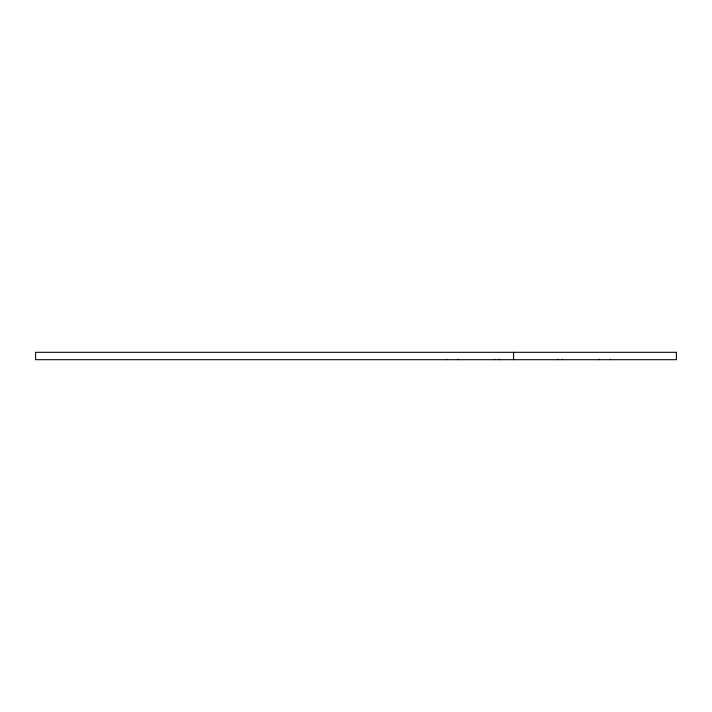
<?xml version="1.0" encoding="UTF-8"?>
<svg xmlns="http://www.w3.org/2000/svg" width="712" height="712" viewBox="0 0 712 712"><rect width="100%" height="100%" fill="white"/><g stroke="black" fill="none" stroke-linecap="round" stroke-linejoin="round"><path stroke-width="1.07" d="M610.496 359.231L610.496 359.693M599.112 359.231L599.112 359.693M562.48 359.231L562.48 359.693M557.763 359.231L557.763 359.693M513.583 352.307L513.583 359.693M499.281 359.231L499.281 359.693M494.573 359.231L494.573 359.693M457.932 359.231L457.932 359.693M446.549 359.231L446.549 359.693M676.4 352.307L35.6 352.307L35.6 359.693L676.4 359.693L676.4 352.307"/></g></svg>
